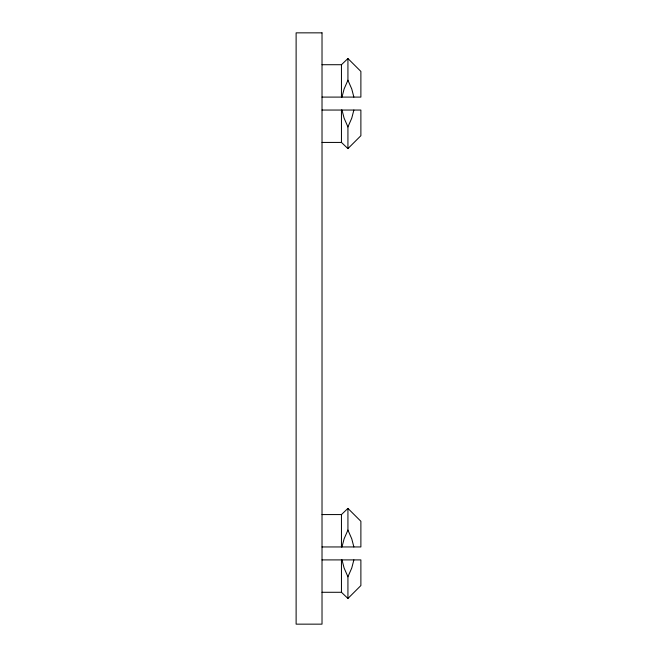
<?xml version="1.0" encoding="UTF-8"?>
<svg xmlns="http://www.w3.org/2000/svg" width="657" height="657" viewBox="0 0 657 657"><rect width="100%" height="100%" fill="white"/><g stroke="black" fill="none" stroke-linecap="round" stroke-linejoin="round"><path stroke-width="0.99" d="M341.985 97.096L344.112 88.958L347.931 80.22L347.931 58.53L341.451 64.715L322.02 64.715M353.868 110.047L351.75 118.186L347.931 126.924L347.931 148.605L341.451 142.429L322.02 142.429M341.985 546.952L344.112 538.814L347.931 530.076L347.931 508.395L341.451 514.571L322.02 514.571M353.868 559.904L351.75 568.042L347.931 576.78L347.931 598.47L341.451 592.286L322.02 592.286M347.931 148.605L360.882 135.703L360.882 110.047L322.02 110.047M347.931 598.47L360.882 585.559L360.882 559.904L322.02 559.904M322.02 97.096L360.882 97.096L360.882 71.441L347.931 58.53M322.02 546.952L360.882 546.952L360.882 521.297L347.931 508.395M347.931 80.22L351.75 88.958L353.868 97.096M347.931 126.924L344.112 118.186L341.985 110.047M347.931 530.076L351.75 538.814L353.868 546.952M347.931 576.78L344.112 568.042L341.985 559.904M341.451 64.715L341.451 97.096M341.451 110.047L341.451 142.429M341.451 514.571L341.451 546.952M341.451 559.904L341.451 592.286M322.02 32.85L296.118 32.85L296.118 624.15L322.02 624.15L322.02 32.85"/></g></svg>
